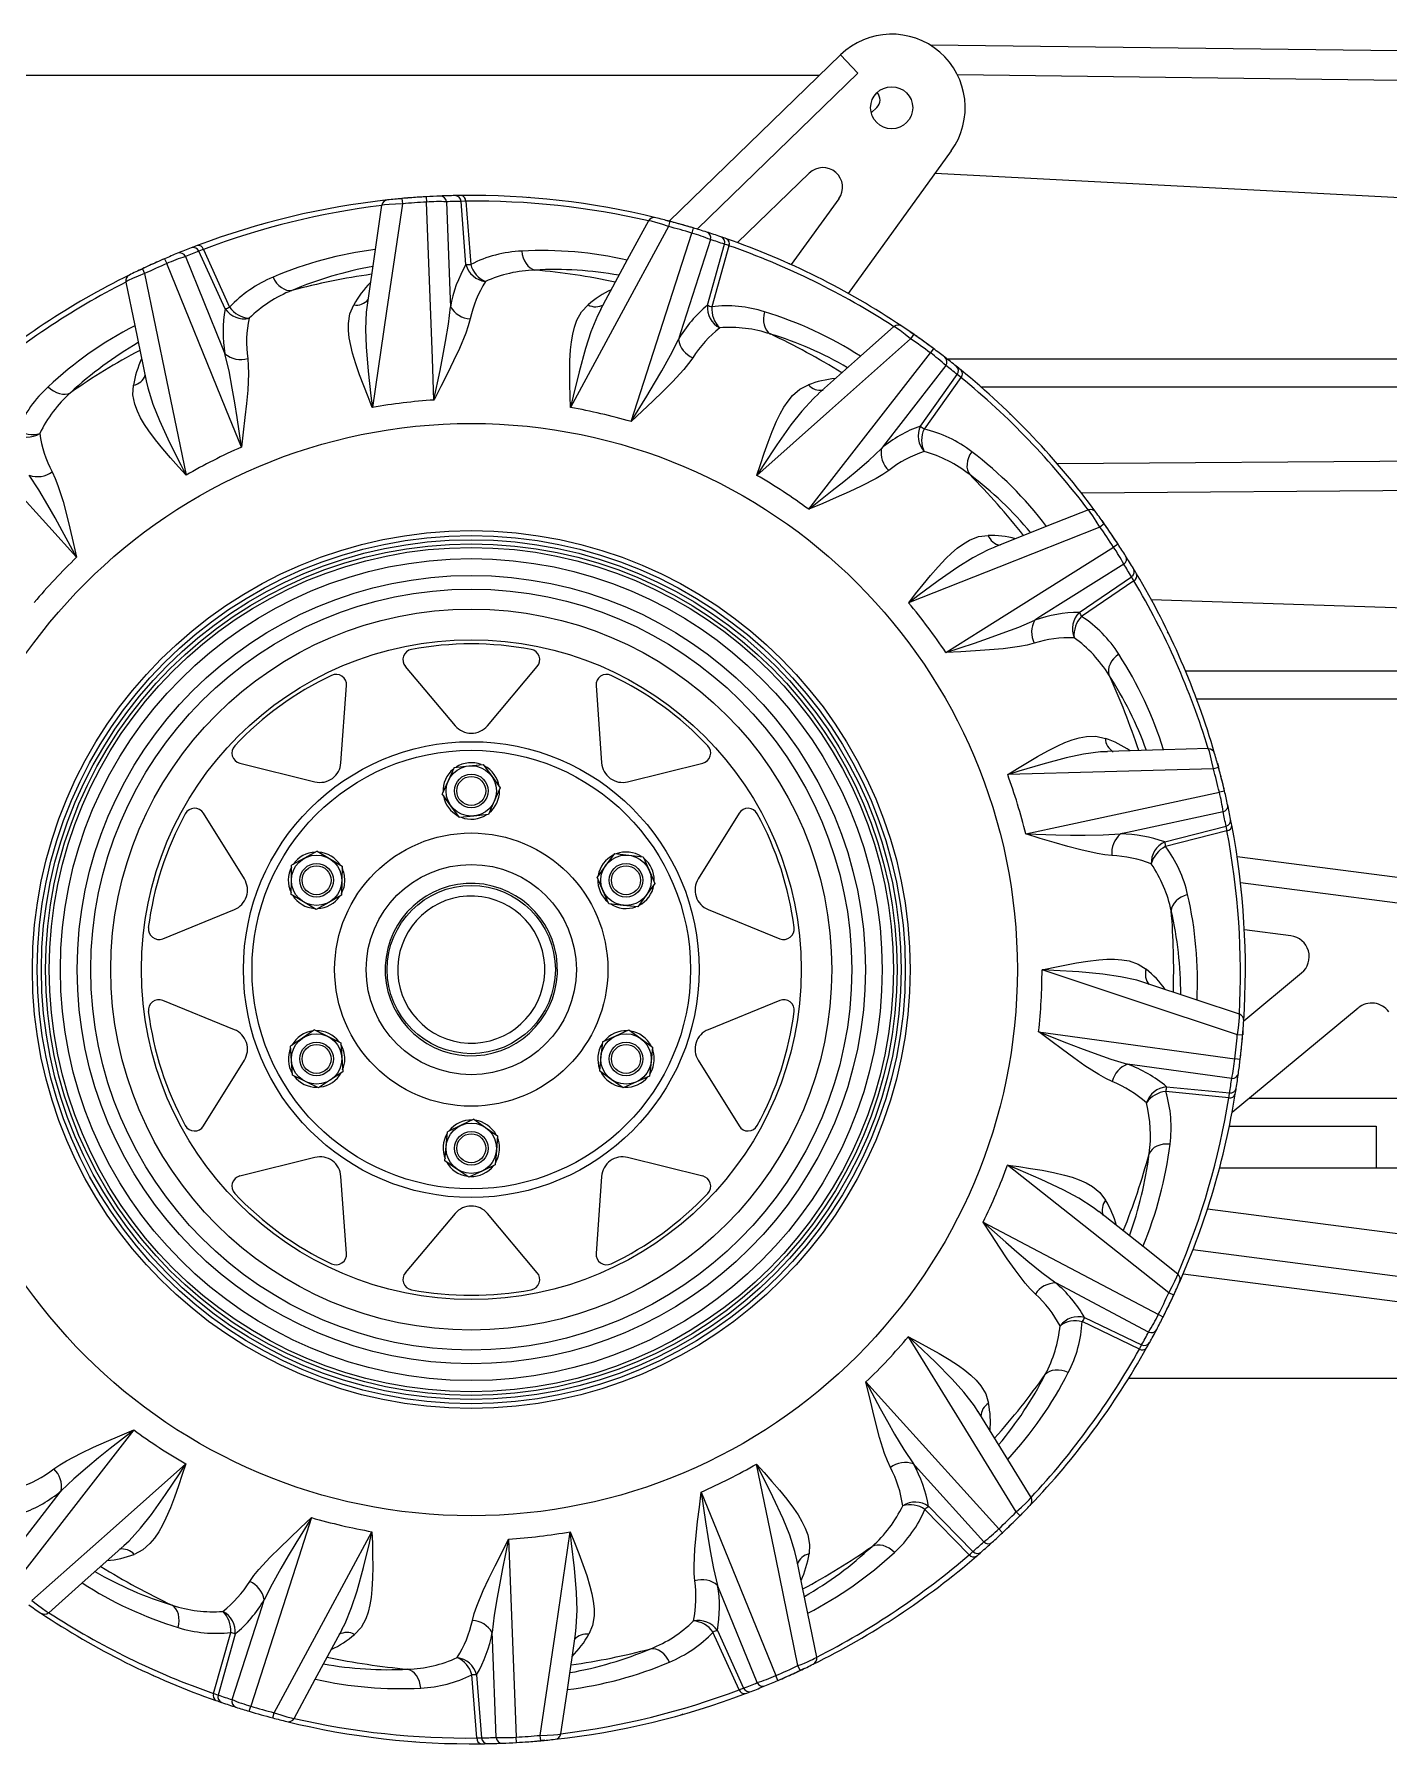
# Model space of a CAD drawing. Header units: millimetres. Extents: x 0 to 197, y 0 to 196.
# Drawn here: x 27.22 to 59.44, y 138.02 to 178.68 of the extents above; entities that cross this region are included whole.
import ezdxf

# ---------------------------------------------------------------- set-up
doc = ezdxf.new("R2010")
doc.units = ezdxf.units.MM

msp = doc.modelspace()

# ---------------------------------------------------------------- linework, layer by layer
at = {"color": 7, "linetype": 'Continuous', "lineweight": 15}
for p, q in [((46.397, 178.188), (42.322, 174.235)), ((46.397, 178.188), (46.814, 177.757)), ((70.796, 178.146), (48.535, 178.421)), ((10.267, 177.707), (45.901, 177.707)), ((47.262, 176.937), (47.13, 176.81)), ((49.033, 175.906), (46.582, 172.516)), ((43.949, 173.723), (45.654, 175.377)), ((48.65, 175.376), (72.323, 174.138)), ((35.964, 174.773), (35.976, 174.647)), ((36.543, 174.816), (36.551, 174.689)), ((37.488, 173.204), (37.373, 174.706)), ((37.486, 174.708), (37.601, 173.204)), ((46.359, 174.767), (45.226, 173.2)), ((42.337, 174.231), (42.304, 174.109)), ((42.896, 174.073), (42.859, 173.952)), ((43.232, 172.236), (43.638, 173.687)), ((43.745, 173.65), (43.338, 172.197)), ((30.32, 173.34), (30.37, 173.224)), ((31.759, 172.149), (31.138, 173.521)), ((31.243, 173.562), (31.865, 172.187)), ((29.791, 173.102), (29.845, 172.987)), ((48.14, 171.543), (48.067, 171.439)), ((48.611, 171.204), (48.535, 171.102)), ((48.935, 170.957), (68.267, 170.957)), ((48.298, 169.362), (49.176, 170.586)), ((49.264, 170.515), (48.385, 169.289)), ((49.742, 170.29), (68.267, 170.29)), ((69.209, 168.598), (51.557, 168.462)), ((52.673, 167.032), (52.57, 166.959)), ((53, 166.552), (52.894, 166.482)), ((52.076, 164.928), (53.32, 165.778)), ((53.379, 165.682), (52.133, 164.83)), ((53.792, 165.232), (60.628, 165.011)), ((36.046, 163.64), (37.233, 162.232)), ((37.998, 162.232), (39.184, 163.64)), ((54.603, 163.54), (68.267, 163.54)), ((34.515, 161.349), (34.648, 163.186)), ((40.583, 163.186), (40.715, 161.349)), ((54.867, 162.873), (68.267, 162.873)), ((32.109, 161.341), (33.896, 160.9)), ((37.209, 161.243), (37.067, 160.926)), ((37.209, 161.243), (37.553, 161.279)), ((37.553, 161.279), (37.898, 161.314)), ((37.898, 161.314), (38.101, 161.034)), ((38.101, 161.034), (38.304, 160.753)), ((41.334, 160.9), (43.121, 161.341)), ((55.391, 161.243), (55.269, 161.21)), ((37.067, 160.926), (36.926, 160.61)), ((38.304, 160.753), (38.163, 160.437)), ((38.287, 160.682), (38.286, 160.713)), ((55.534, 160.68), (55.41, 160.651)), ((37.129, 160.33), (36.926, 160.61)), ((37.333, 160.049), (37.129, 160.33)), ((38.163, 160.437), (38.022, 160.121)), ((32.217, 158.588), (31.245, 160.151)), ((37.677, 160.085), (37.333, 160.049)), ((38.022, 160.121), (37.677, 160.085)), ((43.986, 160.151), (43.014, 158.588)), ((54.11, 159.47), (55.57, 159.843)), ((55.592, 159.733), (54.13, 159.358)), ((33.644, 159.082), (33.341, 158.914)), ((33.947, 159.249), (33.644, 159.082)), ((33.947, 159.249), (34.244, 159.071)), ((34.244, 159.071), (34.541, 158.893)), ((41.018, 159.191), (40.813, 158.913)), ((41.018, 159.191), (41.362, 159.153)), ((41.362, 159.153), (41.707, 159.115)), ((41.707, 159.115), (41.846, 158.797)), ((72.932, 156.898), (55.834, 159.113)), ((33.335, 158.567), (33.341, 158.914)), ((34.541, 158.893), (34.535, 158.546)), ((40.813, 158.913), (40.607, 158.634)), ((40.746, 158.316), (40.607, 158.634)), ((41.846, 158.797), (41.984, 158.48)), ((33.329, 158.221), (33.335, 158.567)), ((33.626, 158.042), (33.329, 158.221)), ((34.528, 158.2), (34.225, 158.032)), ((34.535, 158.546), (34.528, 158.2)), ((40.885, 157.999), (40.746, 158.316)), ((41.779, 158.201), (41.574, 157.922)), ((41.984, 158.48), (41.779, 158.201)), ((41.967, 158.52), (41.968, 158.557)), ((30.275, 157.167), (31.981, 157.861)), ((33.923, 157.864), (33.626, 158.042)), ((34.225, 158.032), (33.923, 157.864)), ((41.229, 157.96), (40.885, 157.999)), ((41.574, 157.922), (41.229, 157.96)), ((43.25, 157.861), (44.956, 157.167)), ((57.112, 157.233), (56.006, 157.377)), ((55.993, 155.216), (57.367, 156.352)), ((31.981, 155.003), (30.275, 155.696)), ((44.956, 155.696), (43.25, 155.003)), ((55.715, 153.038), (58.716, 155.522)), ((33.886, 154.998), (33.599, 154.804)), ((33.886, 154.998), (34.197, 154.846)), ((41.05, 154.854), (41.366, 154.996)), ((41.366, 154.996), (41.647, 154.793)), ((33.599, 154.804), (33.312, 154.61)), ((33.336, 154.265), (33.312, 154.61)), ((34.197, 154.846), (34.509, 154.694)), ((34.509, 154.694), (34.533, 154.349)), ((40.734, 154.712), (40.699, 154.368)), ((40.734, 154.712), (41.05, 154.854)), ((41.647, 154.793), (41.928, 154.591)), ((41.928, 154.591), (41.893, 154.246)), ((55.964, 154.873), (55.838, 154.884)), ((31.245, 152.712), (32.217, 154.276)), ((33.36, 153.919), (33.336, 154.265)), ((34.533, 154.349), (34.557, 154.003)), ((40.699, 154.368), (40.664, 154.023)), ((41.893, 154.246), (41.858, 153.901)), ((43.014, 154.276), (43.986, 152.712)), ((55.906, 154.295), (55.78, 154.31)), ((33.672, 153.767), (33.36, 153.919)), ((33.983, 153.616), (33.672, 153.767)), ((34.27, 153.81), (33.983, 153.616)), ((34.557, 154.003), (34.27, 153.81)), ((40.945, 153.82), (40.664, 154.023)), ((41.226, 153.618), (40.945, 153.82)), ((41.542, 153.759), (41.226, 153.618)), ((41.858, 153.901), (41.542, 153.759)), ((55.637, 153.385), (54.135, 153.534)), ((54.155, 153.645), (55.654, 153.497)), ((56.12, 153.373), (60.914, 153.373)), ((37.017, 152.231), (37.046, 152.577)), ((37.359, 152.724), (37.046, 152.577)), ((37.673, 152.872), (37.359, 152.724)), ((37.673, 152.872), (37.957, 152.675)), ((37.957, 152.675), (38.242, 152.477)), ((55.65, 152.707), (59.142, 152.707)), ((59.142, 152.707), (59.142, 151.707)), ((36.989, 151.886), (37.017, 152.231)), ((38.213, 152.132), (38.184, 151.787)), ((38.242, 152.477), (38.213, 152.132)), ((33.896, 151.964), (32.109, 151.522)), ((37.273, 151.689), (36.989, 151.886)), ((37.558, 151.491), (37.273, 151.689)), ((38.184, 151.787), (37.871, 151.639)), ((43.121, 151.522), (41.334, 151.964)), ((59.142, 151.707), (55.414, 151.707)), ((59.892, 151.707), (59.142, 151.707)), ((34.648, 149.678), (34.515, 151.514)), ((37.871, 151.639), (37.558, 151.491)), ((40.715, 151.514), (40.583, 149.678)), ((37.233, 150.631), (36.046, 149.223)), ((39.184, 149.223), (37.998, 150.631)), ((62.45, 149.786), (55.127, 150.735)), ((54.549, 149.196), (75.115, 146.532)), ((54.324, 148.691), (54.21, 148.744)), ((53.508, 147.405), (52.147, 148.058)), ((52.204, 148.156), (53.562, 147.504)), ((54.072, 148.168), (53.959, 148.225)), ((69.267, 146.707), (53.253, 146.707)), ((49.462, 142.514), (48.407, 143.593)), ((48.494, 143.666), (49.547, 142.589)), ((50.669, 143.443), (50.58, 143.532)), ((50.253, 143.038), (50.166, 143.13)), ((43.471, 140.715), (44.093, 139.343)), ((31.486, 139.213), (31.892, 140.666)), ((31.999, 140.628), (31.593, 139.177)), ((43.988, 139.302), (43.365, 140.676)), ((37.744, 138.155), (37.63, 139.66)), ((37.743, 139.66), (37.857, 138.158)), ((44.91, 139.523), (44.86, 139.639)), ((45.44, 139.762), (45.386, 139.876)), ((32.335, 138.79), (32.371, 138.911)), ((32.894, 138.632), (32.926, 138.755)), ((38.687, 138.048), (38.68, 138.174)), ((39.266, 138.091), (39.255, 138.217))]:
    msp.add_line(p, q, dxfattribs=at)
at = {"color": 8, "linetype": 'Continuous', "lineweight": 15}
for p, q in [((46.814, 177.757), (42.995, 174.052)), ((70.52, 177.45), (49.181, 177.713)), ((69.438, 167.9), (52.129, 167.766)), ((75.683, 155.937), (55.914, 158.498)), ((54.783, 149.771), (75.154, 147.132))]:
    msp.add_line(p, q, dxfattribs=at)
at = {"color": 7, "linetype": 'Continuous', "lineweight": 15, "flags": 128}
for points in [[(35.483, 174.612), (35.33, 173.564), (35.136, 172.236)], [(35.976, 174.647), (35.599, 172.09), (35.262, 169.803)], [(35.863, 174.763), (35.948, 174.771), (35.957, 174.772)], [(36.728, 169.98), (36.691, 170.967), (36.551, 174.689)], [(37.024, 174.695), (37.112, 172.368), (37.118, 172.199)], [(37.486, 174.708), (37.454, 174.708), (37.373, 174.706)], [(38.995, 174.795), (38.994, 174.795), (38.98, 174.796), (38.978, 174.796), (38.978, 174.796)], [(32.631, 174.159), (32.63, 174.159), (32.616, 174.155), (32.615, 174.155), (32.615, 174.155)], [(42.304, 174.109), (41.076, 171.836), (39.977, 169.802)], [(41.83, 174.244), (41.327, 173.313), (40.691, 172.131)], [(42.238, 174.257), (42.321, 174.235), (42.322, 174.235)], [(41.415, 169.466), (41.717, 170.406), (42.859, 173.952)], [(43.306, 173.796), (42.593, 171.579), (42.541, 171.418)], [(43.745, 173.65), (43.714, 173.661), (43.638, 173.687)], [(30.814, 173.392), (31.692, 171.234), (31.756, 171.078)], [(31.243, 173.562), (31.212, 173.55), (31.138, 173.521)], [(38.817, 173.522), (38.829, 173.44), (38.85, 173.362), (38.88, 173.289), (38.919, 173.224), (38.964, 173.169), (39.015, 173.124), (39.071, 173.091), (39.129, 173.072)], [(29.699, 173.058), (29.776, 173.095), (29.784, 173.099)], [(29.845, 172.987), (30.365, 170.456), (30.831, 168.192)], [(32.147, 168.859), (31.775, 169.774), (30.37, 173.224)], [(32.899, 172.902), (32.938, 172.829), (32.985, 172.763), (33.038, 172.705), (33.097, 172.657), (33.159, 172.621), (33.222, 172.596), (33.285, 172.584), (33.347, 172.586)], [(45.192, 173.216), (45.192, 173.216), (45.178, 173.222), (45.177, 173.223), (45.177, 173.223)], [(29.394, 172.786), (29.608, 171.749), (29.88, 170.435)], [(35.262, 169.803), (35.261, 169.806), (35.161, 170.054), (35.058, 170.318), (34.959, 170.579), (34.869, 170.839), (34.792, 171.094), (34.747, 171.278), (34.714, 171.457), (34.695, 171.633), (34.694, 171.804), (34.729, 172.03), (34.818, 172.241)], [(36.728, 169.98), (36.728, 169.982), (36.871, 170.68), (36.94, 171.027), (37.003, 171.37), (37.071, 171.788), (37.118, 172.199)], [(39.977, 169.802), (39.977, 169.804), (39.969, 170.072), (39.961, 170.355), (39.958, 170.634), (39.963, 170.909), (39.978, 171.175), (39.998, 171.363), (40.028, 171.543), (40.07, 171.715), (40.128, 171.876), (40.238, 172.076), (40.394, 172.244)], [(44.589, 172.08), (44.573, 171.999), (44.566, 171.919), (44.57, 171.84), (44.584, 171.766), (44.607, 171.698), (44.64, 171.638), (44.681, 171.589), (44.729, 171.55)], [(37.59, 171.911), (37.543, 171.744), (37.483, 171.571), (37.331, 171.203), (37.195, 170.912), (37.047, 170.612), (36.89, 170.301), (36.729, 169.982), (36.728, 169.98)], [(47.668, 171.729), (46.877, 171.025), (45.875, 170.132)], [(41.415, 169.466), (41.416, 169.469), (41.789, 170.075), (41.972, 170.378), (42.149, 170.678), (42.356, 171.048), (42.541, 171.418)], [(48.067, 171.439), (46.136, 169.723), (44.407, 168.187)], [(48.056, 171.601), (48.127, 171.552), (48.134, 171.547)], [(32.147, 168.859), (32.147, 168.862), (32.043, 169.566), (31.989, 169.915), (31.931, 170.259), (31.852, 170.675), (31.756, 171.078)], [(32.297, 170.969), (32.31, 170.796), (32.313, 170.612), (32.296, 170.215), (32.268, 169.895), (32.232, 169.563), (32.19, 169.216), (32.148, 168.862), (32.147, 168.859)], [(42.885, 170.986), (42.784, 170.845), (42.669, 170.703), (42.4, 170.41), (42.173, 170.183), (41.932, 169.951), (41.677, 169.712), (41.417, 169.468), (41.415, 169.466)], [(45.644, 167.381), (46.25, 168.16), (48.535, 171.102)], [(48.902, 170.802), (47.473, 168.963), (47.37, 168.83)], [(49.264, 170.515), (49.239, 170.536), (49.176, 170.586)], [(27.55, 170.296), (27.612, 170.241), (27.679, 170.195), (27.749, 170.159), (27.82, 170.133), (27.89, 170.12), (27.958, 170.119), (28.022, 170.129), (28.079, 170.152)], [(30.831, 168.192), (30.829, 168.194), (30.65, 168.393), (30.462, 168.606), (30.281, 168.817), (30.107, 169.031), (29.948, 169.245), (29.843, 169.401), (29.75, 169.558), (29.672, 169.718), (29.613, 169.878), (29.568, 170.102), (29.58, 170.331)], [(44.407, 168.187), (44.408, 168.19), (44.492, 168.444), (44.582, 168.713), (44.674, 168.976), (44.773, 169.233), (44.878, 169.478), (44.961, 169.648), (45.051, 169.807), (45.15, 169.954), (45.259, 170.085), (45.431, 170.236), (45.634, 170.34)], [(28.227, 166.239), (27.564, 166.972), (25.064, 169.734)], [(45.644, 167.381), (45.646, 167.382), (46.203, 167.825), (46.479, 168.046), (46.748, 168.268), (47.069, 168.545), (47.37, 168.83)], [(49.521, 168.751), (49.478, 168.681), (49.444, 168.607), (49.42, 168.532), (49.408, 168.458), (49.407, 168.386), (49.417, 168.319), (49.439, 168.258), (49.471, 168.205)], [(28.227, 166.239), (28.226, 166.242), (27.887, 166.868), (27.716, 167.178), (27.545, 167.481), (27.328, 167.845), (27.1, 168.191)], [(27.646, 168.273), (27.717, 168.115), (27.783, 167.944), (27.903, 167.565), (27.985, 167.254), (28.065, 166.93), (28.145, 166.59), (28.226, 166.242), (28.227, 166.239)], [(47.545, 168.306), (47.402, 168.208), (47.245, 168.114), (46.892, 167.93), (46.601, 167.795), (46.295, 167.66), (45.974, 167.522), (45.646, 167.382), (45.644, 167.381)], [(52.294, 167.368), (51.31, 166.978), (50.062, 166.481)], [(52.57, 166.959), (50.168, 166.007), (48.019, 165.155)], [(48.019, 165.155), (48.02, 165.158), (48.186, 165.368), (48.362, 165.59), (48.539, 165.805), (48.719, 166.013), (48.902, 166.208), (49.038, 166.339), (49.177, 166.457), (49.32, 166.562), (49.467, 166.648), (49.681, 166.73), (49.908, 166.759)], [(52.615, 167.115), (52.664, 167.045), (52.669, 167.038)], [(48.904, 163.974), (49.74, 164.5), (52.894, 166.482)], [(53.136, 166.075), (51.164, 164.835), (51.022, 164.746)], [(53.379, 165.682), (53.362, 165.71), (53.32, 165.778)], [(48.904, 163.974), (48.907, 163.975), (49.582, 164.2), (49.917, 164.314), (50.246, 164.431), (50.642, 164.581), (51.022, 164.746)], [(51.008, 164.193), (50.84, 164.15), (50.66, 164.115), (50.266, 164.064), (49.946, 164.036), (49.612, 164.014), (49.263, 163.994), (48.907, 163.975), (48.904, 163.974)], [(53.016, 163.936), (52.952, 163.885), (52.895, 163.827), (52.847, 163.765), (52.81, 163.699), (52.784, 163.632), (52.771, 163.565), (52.771, 163.501), (52.783, 163.44)], [(50.375, 161.071), (50.377, 161.073), (50.605, 161.214), (50.847, 161.362), (51.086, 161.504), (51.327, 161.638), (51.565, 161.758), (51.738, 161.834), (51.908, 161.898), (52.079, 161.947), (52.247, 161.978), (52.475, 161.983), (52.698, 161.932)], [(55.149, 161.688), (54.091, 161.658), (52.749, 161.618)], [(55.269, 161.21), (52.686, 161.137), (50.375, 161.071)], [(55.364, 161.341), (55.387, 161.258), (55.389, 161.249)], [(50.803, 159.658), (51.769, 159.866), (55.41, 160.651)], [(55.499, 160.185), (53.222, 159.695), (53.057, 159.659)], [(55.592, 159.733), (55.586, 159.765), (55.57, 159.843)], [(50.803, 159.658), (50.806, 159.658), (51.518, 159.639), (51.871, 159.632), (52.22, 159.628), (52.643, 159.634), (53.057, 159.659)], [(52.855, 159.145), (52.682, 159.162), (52.501, 159.191), (52.113, 159.277), (51.803, 159.36), (51.482, 159.453), (51.147, 159.554), (50.806, 159.658), (50.803, 159.658)], [(54.654, 158.216), (54.576, 158.19), (54.503, 158.156), (54.436, 158.113), (54.379, 158.064), (54.332, 158.01), (54.297, 157.951), (54.274, 157.891), (54.265, 157.83)], [(51.192, 156.427), (51.195, 156.428), (51.457, 156.483), (51.735, 156.539), (52.009, 156.591), (52.28, 156.634), (52.545, 156.666), (52.734, 156.678), (52.916, 156.68), (53.093, 156.668), (53.261, 156.639), (53.478, 156.565), (53.67, 156.441)], [(55.838, 154.884), (53.386, 155.699), (51.192, 156.427)], [(55.889, 155.374), (54.884, 155.708), (53.61, 156.129)], [(52.864, 153.769), (52.707, 153.844), (52.547, 153.933), (52.212, 154.147), (51.949, 154.331), (51.679, 154.529), (51.399, 154.738), (51.114, 154.952), (51.111, 154.953)], [(51.111, 154.953), (51.114, 154.952), (51.776, 154.691), (52.106, 154.563), (52.432, 154.441), (52.832, 154.301), (53.229, 154.183)], [(51.111, 154.953), (52.09, 154.818), (55.78, 154.31)], [(55.972, 154.974), (55.965, 154.889), (55.965, 154.88)], [(55.704, 153.842), (53.396, 154.16), (53.229, 154.183)], [(55.637, 153.385), (55.642, 153.417), (55.654, 153.497)], [(54.237, 152.281), (54.154, 152.283), (54.074, 152.276), (53.997, 152.259), (53.926, 152.232), (53.863, 152.197), (53.811, 152.154), (53.769, 152.105), (53.739, 152.051)], [(50.372, 151.784), (50.375, 151.784), (50.64, 151.746), (50.92, 151.704), (51.195, 151.658), (51.465, 151.606), (51.725, 151.545), (51.906, 151.493), (52.078, 151.432), (52.24, 151.36), (52.389, 151.276), (52.567, 151.132), (52.705, 150.95)], [(54.21, 148.744), (52.184, 150.349), (50.372, 151.784)], [(55.46, 151.884), (55.46, 151.885), (55.464, 151.899), (55.464, 151.901), (55.464, 151.901)], [(54.425, 149.188), (53.595, 149.845), (52.541, 150.677)], [(51.033, 148.714), (50.912, 148.838), (50.792, 148.977), (50.55, 149.292), (50.366, 149.555), (50.18, 149.833), (49.989, 150.125), (49.793, 150.424), (49.792, 150.427)], [(49.792, 150.427), (49.794, 150.425), (50.327, 149.952), (50.593, 149.72), (50.858, 149.493), (51.186, 149.225), (51.519, 148.978)], [(49.792, 150.427), (50.665, 149.965), (53.959, 148.225)], [(53.727, 147.812), (51.668, 148.9), (51.519, 148.978)], [(54.367, 148.784), (54.331, 148.706), (54.327, 148.698)], [(48.013, 147.701), (48.015, 147.7), (48.251, 147.574), (48.5, 147.438), (48.743, 147.302), (48.98, 147.16), (49.202, 147.014), (49.355, 146.903), (49.496, 146.787), (49.624, 146.664), (49.734, 146.534), (49.852, 146.338), (49.92, 146.12)], [(50.58, 143.532), (49.225, 145.733), (48.013, 147.701)], [(53.508, 147.405), (53.524, 147.434), (53.562, 147.504)], [(51.815, 146.846), (51.738, 146.877), (51.66, 146.897), (51.582, 146.907), (51.506, 146.907), (51.435, 146.895), (51.371, 146.873), (51.315, 146.841), (51.269, 146.8)], [(47.585, 144.591), (47.513, 144.748), (47.447, 144.92), (47.328, 145.299), (47.245, 145.609), (47.165, 145.934), (47.085, 146.274), (47.004, 146.621), (47.004, 146.624)], [(47.004, 146.624), (47.005, 146.622), (47.344, 145.996), (47.514, 145.686), (47.686, 145.382), (47.903, 145.018), (48.131, 144.673)], [(47.004, 146.624), (47.666, 145.892), (50.166, 143.13)], [(52.828, 146.055), (52.829, 146.056), (52.837, 146.068), (52.838, 146.069), (52.838, 146.069)], [(50.934, 143.876), (50.379, 144.777), (49.673, 145.919)], [(29.587, 145.483), (28.981, 144.703), (26.695, 141.761)], [(27.685, 144.558), (27.828, 144.656), (27.985, 144.75), (28.338, 144.933), (28.629, 145.069), (28.935, 145.204), (29.256, 145.342), (29.584, 145.482), (29.587, 145.483)], [(29.587, 145.483), (29.585, 145.481), (29.027, 145.039), (28.751, 144.817), (28.482, 144.595), (28.162, 144.318), (27.861, 144.034)], [(27.163, 141.424), (29.095, 143.14), (30.823, 144.676)], [(30.823, 144.676), (30.822, 144.673), (30.739, 144.419), (30.648, 144.15), (30.556, 143.887), (30.458, 143.63), (30.353, 143.385), (30.27, 143.216), (30.18, 143.057), (30.081, 142.91), (29.972, 142.778), (29.8, 142.628), (29.596, 142.523)], [(44.4, 144.672), (44.402, 144.67), (44.58, 144.47), (44.768, 144.258), (44.949, 144.046), (45.123, 143.832), (45.283, 143.619), (45.388, 143.462), (45.48, 143.305), (45.559, 143.146), (45.618, 142.986), (45.662, 142.761), (45.651, 142.533)], [(45.386, 139.876), (44.866, 142.407), (44.4, 144.672)], [(49.807, 142.821), (48.244, 144.548), (48.131, 144.673)], [(26.328, 142.061), (27.757, 143.901), (27.861, 144.034)], [(42.933, 141.895), (42.92, 142.068), (42.917, 142.251), (42.934, 142.648), (42.963, 142.968), (42.999, 143.301), (43.04, 143.647), (43.083, 144.002), (43.083, 144.005)], [(43.083, 144.005), (43.083, 144.002), (43.188, 143.298), (43.242, 142.948), (43.299, 142.604), (43.379, 142.188), (43.475, 141.785)], [(43.083, 144.005), (43.455, 143.09), (44.86, 139.639)], [(32.345, 141.877), (32.446, 142.018), (32.561, 142.161), (32.83, 142.454), (33.057, 142.681), (33.299, 142.912), (33.553, 143.151), (33.814, 143.396), (33.816, 143.397)], [(33.816, 143.397), (33.513, 142.457), (32.371, 138.911)], [(33.816, 143.397), (33.814, 143.395), (33.442, 142.788), (33.258, 142.486), (33.081, 142.185), (32.875, 141.816), (32.689, 141.445)], [(50.741, 143.515), (50.681, 143.454), (50.674, 143.448)], [(32.926, 138.755), (34.155, 141.028), (35.253, 143.062)], [(35.253, 143.062), (35.253, 143.059), (35.262, 142.792), (35.269, 142.508), (35.272, 142.23), (35.268, 141.954), (35.253, 141.688), (35.233, 141.5), (35.203, 141.321), (35.16, 141.148), (35.103, 140.988), (34.992, 140.787), (34.837, 140.619)], [(37.641, 140.953), (37.687, 141.12), (37.747, 141.293), (37.899, 141.66), (38.035, 141.951), (38.183, 142.251), (38.34, 142.563), (38.502, 142.882), (38.503, 142.884)], [(38.503, 142.884), (38.502, 142.881), (38.36, 142.184), (38.291, 141.837), (38.227, 141.494), (38.16, 141.076), (38.112, 140.664)], [(38.503, 142.884), (38.54, 141.897), (38.68, 138.174)], [(39.255, 138.217), (39.632, 140.773), (39.968, 143.06)], [(39.968, 143.06), (39.97, 143.058), (40.069, 142.809), (40.173, 142.545), (40.271, 142.285), (40.361, 142.024), (40.438, 141.769), (40.483, 141.586), (40.517, 141.407), (40.535, 141.23), (40.536, 141.06), (40.501, 140.833), (40.413, 140.623)], [(47.68, 142.568), (47.618, 142.623), (47.552, 142.669), (47.482, 142.705), (47.411, 142.73), (47.34, 142.744), (47.272, 142.745), (47.208, 142.734), (47.151, 142.712)], [(27.563, 141.135), (28.354, 141.838), (29.356, 142.732)], [(45.836, 140.078), (45.623, 141.114), (45.35, 142.429)], [(49.462, 142.514), (49.487, 142.535), (49.547, 142.589)], [(44.417, 139.472), (43.538, 141.629), (43.475, 141.785)], [(30.641, 140.783), (30.658, 140.864), (30.664, 140.945), (30.661, 141.024), (30.647, 141.098), (30.623, 141.166), (30.59, 141.225), (30.549, 141.275), (30.501, 141.313)], [(31.924, 139.068), (32.638, 141.285), (32.689, 141.445)], [(48.362, 141.478), (48.363, 141.478), (48.375, 141.487), (48.376, 141.488), (48.376, 141.488)], [(33.401, 138.619), (33.903, 139.551), (34.54, 140.733)], [(38.206, 138.168), (38.118, 140.496), (38.112, 140.664)], [(39.747, 138.252), (39.901, 139.299), (40.095, 140.628)], [(42.331, 139.961), (42.292, 140.034), (42.245, 140.1), (42.192, 140.158), (42.134, 140.206), (42.072, 140.243), (42.008, 140.267), (41.945, 140.279), (41.883, 140.277)], [(30.038, 139.648), (30.039, 139.648), (30.052, 139.642), (30.053, 139.641), (30.054, 139.641)], [(36.414, 139.342), (36.402, 139.423), (36.38, 139.502), (36.35, 139.574), (36.312, 139.639), (36.266, 139.695), (36.215, 139.74), (36.159, 139.772), (36.101, 139.792)], [(45.532, 139.805), (45.454, 139.769), (45.446, 139.765)], [(31.486, 139.213), (31.516, 139.203), (31.593, 139.177)], [(43.988, 139.302), (44.018, 139.313), (44.093, 139.343)], [(37.744, 138.155), (37.777, 138.156), (37.857, 138.158)], [(39.368, 138.1), (39.282, 138.092), (39.273, 138.092)]]:
    msp.add_lwpolyline(points, dxfattribs=at)
at = {"color": 8, "linetype": 'Continuous', "lineweight": 15, "flags": 128}
for points in [[(35.976, 174.647), (35.809, 174.641), (35.661, 174.633), (35.553, 174.624), (35.494, 174.615), (35.489, 174.611)], [(42.304, 174.109), (42.146, 174.161), (42.004, 174.204), (41.9, 174.232), (41.841, 174.244), (41.835, 174.241)], [(29.845, 172.987), (29.69, 172.925), (29.554, 172.867), (29.455, 172.822), (29.403, 172.793), (29.4, 172.787)], [(35.139, 172.238), (35.116, 172.07), (35.099, 171.664), (35.113, 171.245), (35.16, 170.669), (35.228, 170.08), (35.257, 169.844), (35.261, 169.81), (35.262, 169.806), (35.262, 169.803)], [(40.694, 172.131), (40.616, 171.982), (40.461, 171.606), (40.33, 171.208), (40.178, 170.65), (40.04, 170.073), (39.986, 169.842), (39.979, 169.808), (39.978, 169.805), (39.977, 169.802)], [(48.067, 171.439), (47.937, 171.542), (47.818, 171.631), (47.729, 171.693), (47.678, 171.725), (47.672, 171.724)], [(29.882, 170.438), (29.918, 170.273), (30.041, 169.885), (30.197, 169.496), (30.439, 168.971), (30.704, 168.44), (30.812, 168.229), (30.827, 168.198), (30.829, 168.195), (30.831, 168.192)], [(45.878, 170.131), (45.753, 170.018), (45.479, 169.718), (45.22, 169.388), (44.886, 168.916), (44.559, 168.421), (44.43, 168.222), (44.411, 168.193), (44.409, 168.19), (44.407, 168.187)], [(52.57, 166.959), (52.482, 167.101), (52.401, 167.225), (52.339, 167.314), (52.302, 167.361), (52.296, 167.362)], [(50.066, 166.479), (49.909, 166.415), (49.549, 166.227), (49.193, 166.006), (48.718, 165.676), (48.241, 165.323), (48.052, 165.181), (48.024, 165.16), (48.021, 165.157), (48.019, 165.155)], [(52.751, 161.615), (52.582, 161.608), (52.179, 161.555), (51.769, 161.469), (51.21, 161.322), (50.641, 161.153), (50.415, 161.083), (50.381, 161.073), (50.378, 161.072), (50.375, 161.071)], [(55.269, 161.21), (55.234, 161.372), (55.201, 161.517), (55.173, 161.622), (55.154, 161.678), (55.149, 161.682)], [(53.611, 156.126), (53.45, 156.177), (53.055, 156.264), (52.638, 156.324), (52.065, 156.377), (51.47, 156.413), (51.234, 156.425), (51.199, 156.427), (51.195, 156.427), (51.192, 156.427)], [(55.838, 154.884), (55.862, 155.048), (55.879, 155.195), (55.889, 155.304), (55.891, 155.363), (55.887, 155.368)], [(52.542, 150.673), (52.408, 150.777), (52.065, 150.994), (51.696, 151.192), (51.172, 151.439), (50.628, 151.675), (50.41, 151.768), (50.378, 151.781), (50.375, 151.783), (50.372, 151.784)], [(54.21, 148.744), (54.288, 148.891), (54.355, 149.023), (54.401, 149.122), (54.423, 149.177), (54.422, 149.183)], [(49.672, 145.915), (49.582, 146.058), (49.334, 146.38), (49.054, 146.693), (48.647, 147.103), (48.217, 147.512), (48.043, 147.673), (48.018, 147.697), (48.015, 147.699), (48.013, 147.701)], [(29.352, 142.732), (29.477, 142.846), (29.75, 143.144), (30.01, 143.475), (30.343, 143.945), (30.671, 144.442), (30.8, 144.641), (30.819, 144.67), (30.821, 144.674), (30.823, 144.676)], [(45.348, 142.426), (45.312, 142.591), (45.189, 142.978), (45.034, 143.368), (44.792, 143.893), (44.526, 144.424), (44.419, 144.635), (44.403, 144.665), (44.401, 144.669), (44.4, 144.672)], [(50.58, 143.532), (50.703, 143.643), (50.812, 143.745), (50.889, 143.821), (50.928, 143.866), (50.929, 143.872)], [(34.536, 140.732), (34.615, 140.882), (34.769, 141.256), (34.9, 141.656), (35.052, 142.211), (35.191, 142.791), (35.244, 143.021), (35.252, 143.055), (35.253, 143.059), (35.253, 143.062)], [(40.091, 140.626), (40.114, 140.793), (40.131, 141.197), (40.118, 141.618), (40.07, 142.192), (40.003, 142.784), (39.974, 143.019), (39.969, 143.054), (39.969, 143.057), (39.968, 143.06)], [(27.163, 141.424), (27.294, 141.322), (27.412, 141.233), (27.501, 141.17), (27.552, 141.139), (27.558, 141.139)], [(45.386, 139.876), (45.463, 139.907), (45.54, 139.938), (45.611, 139.968), (45.676, 139.996), (45.73, 140.021), (45.775, 140.042), (45.807, 140.058), (45.828, 140.07), (45.836, 140.077), (45.835, 140.078)], [(32.926, 138.755), (33.084, 138.703), (33.226, 138.66), (33.331, 138.631), (33.389, 138.619), (33.395, 138.622)], [(39.255, 138.217), (39.421, 138.222), (39.569, 138.23), (39.677, 138.239), (39.736, 138.248), (39.741, 138.253)]]:
    msp.add_lwpolyline(points, dxfattribs=at)
at = {"color": 7, "linetype": 'Continuous', "lineweight": 15}
for centre, radius in [((47.615, 176.932), 0.5), ((37.615, 156.432), 12.99), ((37.615, 156.432), 10.441), ((37.615, 156.432), 10.325), ((37.615, 156.432), 10.225), ((37.615, 156.432), 10.128), ((37.615, 156.432), 10.041), ((37.615, 156.432), 9.775), ((37.615, 156.432), 9.375), ((37.615, 156.432), 9.05), ((37.615, 156.432), 8.575), ((37.615, 156.432), 7.847), ((37.615, 156.432), 5.421), ((37.615, 156.432), 5.216), ((37.615, 160.682), 0.6), ((37.615, 160.682), 0.4), ((37.615, 160.682), 0.345), ((37.615, 156.432), 3.25), ((33.935, 158.557), 0.6), ((41.296, 158.557), 0.6), ((33.935, 158.557), 0.4), ((33.935, 158.557), 0.345), ((37.615, 156.432), 2.5), ((41.296, 158.557), 0.4), ((41.296, 158.557), 0.345), ((37.615, 156.432), 2), ((33.935, 154.307), 0.6), ((33.935, 154.307), 0.4), ((33.935, 154.307), 0.345), ((41.296, 154.307), 0.6), ((41.296, 154.307), 0.4), ((41.296, 154.307), 0.345), ((37.615, 152.182), 0.6), ((37.615, 152.182), 0.4), ((37.615, 152.182), 0.345)]:
    msp.add_circle(centre, radius, dxfattribs=at)
for centre, radius, start, end in [((47.615, 176.932), 1.75, 324.1333, 134.1333), ((47.088, 177.117), 0.25, 314.1333, 44.1333), ((45.979, 175.041), 0.468, 324.1333, 134.1333), ((37.615, 156.432), 18.415, 96.2191, 110.7419), ((35.634, 174.589), 0.15, 94.3117, 171.2436), ((37.608, 156.508), 18.339, 95.1417, 96.2147), ((37.615, 156.432), 18.415, 93.337, 95.144), ((37.577, 156.935), 17.911, 93.9698, 95.1585), ((37.615, 156.432), 18.288, 93.337, 95.144), ((37.44, 159.077), 15.764, 93.2783, 94.013), ((37.615, 156.432), 18.415, 92.2971, 93.337), ((36.844, 170.169), 4.53, 87.7212, 93.7159), ((37.615, 156.432), 18.415, 91.2023, 92.2971), ((36.879, 174.686), 0.146, 3.4519, 90.7414), ((37.756, 156.445), 18.265, 91.2023, 92.2971), ((37.615, 156.432), 18.415, 90.7419, 91.2023), ((37.228, 174.697), 0.145, 3.3517, 89.6812), ((37.615, 156.432), 18.415, 76.2191, 90.7419), ((37.356, 174.716), 0.13, 356.4107, 80.7534), ((41.963, 174.171), 0.15, 74.3117, 151.2435), ((37.634, 156.506), 18.339, 75.1417, 76.2147), ((37.615, 156.432), 18.288, 73.337, 75.144), ((37.615, 156.432), 18.415, 73.337, 75.144), ((37.751, 156.917), 17.911, 73.9698, 75.1585), ((38.356, 158.977), 15.764, 73.2783, 74.013), ((37.615, 156.432), 18.415, 72.2971, 73.337), ((37.615, 156.432), 18.415, 110.7419, 111.2023), ((31.118, 173.525), 0.13, 16.4107, 100.7534), ((41.589, 169.604), 4.53, 67.7212, 73.7159), ((43.167, 173.837), 0.146, 343.4519, 70.7414), ((37.615, 156.432), 18.415, 71.2023, 72.2971), ((37.752, 156.396), 18.265, 71.2023, 72.2971), ((43.499, 173.728), 0.145, 343.3517, 69.6812), ((37.615, 156.432), 18.415, 70.7419, 71.2023), ((43.625, 173.702), 0.13, 336.4107, 60.7534), ((37.615, 156.432), 18.415, 56.2191, 70.7419), ((37.615, 156.432), 18.415, 113.337, 115.144), ((37.407, 156.891), 17.911, 113.9698, 115.1585), ((36.546, 158.858), 15.764, 113.2783, 114.013), ((37.615, 156.432), 18.415, 112.2971, 113.337), ((32.192, 169.077), 4.53, 107.7212, 113.7159), ((37.615, 156.432), 18.415, 111.2023, 112.2971), ((30.68, 173.334), 0.146, 23.4519, 110.7414), ((37.743, 156.492), 18.265, 111.2023, 112.2971), ((31.004, 173.463), 0.145, 23.3517, 109.6812), ((38.944, 170.553), 2.972, 92.4499, 116.869), ((37.615, 156.432), 18.415, 116.2191, 130.7419), ((29.543, 172.816), 0.15, 114.3117, 191.2435), ((37.582, 156.501), 18.339, 115.1417, 116.2147), ((37.615, 156.432), 18.288, 113.337, 115.144), ((34.034, 170.156), 2.972, 112.4499, 136.869), ((40.196, 171.638), 3.129, 149.9621, 169.6616), ((38.021, 173.344), 0.551, 194.7044, 262.5013), ((37.544, 174.682), 1.479, 267.8107, 272.1893), ((38.206, 173.369), 0.627, 195.3136, 245.8493), ((39.219, 170.016), 3.057, 91.6699, 114.5342), ((34.476, 169.745), 3.057, 111.6699, 134.5342), ((40.223, 171.358), 2.69, 147.671, 168.147), ((34.84, 171.603), 3.129, 169.9621, 189.6616), ((31.307, 173.557), 1.479, 287.8107, 292.1893), ((32.213, 172.463), 0.551, 214.7044, 282.5013), ((32.377, 172.55), 0.627, 215.3136, 265.8493), ((37.625, 172.498), 0.589, 210.5654, 266.5196), ((45.241, 169.838), 3.129, 129.9621, 149.6616), ((43.781, 172.185), 0.551, 174.7044, 242.5013), ((43.791, 173.606), 1.479, 247.8107, 252.1893), ((43.963, 172.146), 0.627, 175.3136, 225.8493), ((43.693, 169.247), 2.972, 72.4499, 96.869), ((34.96, 171.35), 2.69, 167.671, 188.147), ((45.171, 169.566), 2.69, 127.671, 148.147), ((43.768, 168.649), 3.057, 71.6699, 94.5342), ((47.768, 171.614), 0.15, 54.3117, 131.2436), ((37.658, 156.495), 18.339, 55.1417, 56.2147), ((43.12, 171.526), 0.589, 190.5654, 246.5196), ((37.615, 156.432), 18.288, 53.337, 55.144), ((37.615, 156.432), 18.415, 53.337, 55.144), ((37.909, 156.842), 17.911, 53.9698, 55.1585), ((39.182, 158.57), 15.764, 53.2783, 54.013), ((37.615, 156.432), 18.415, 52.2971, 53.337), ((32.13, 171.533), 0.589, 230.5654, 286.5196), ((45.855, 167.451), 4.53, 47.7212, 53.7159), ((48.785, 170.889), 0.146, 323.4519, 50.7414), ((37.615, 156.432), 18.415, 51.2023, 52.2971), ((37.732, 156.351), 18.265, 51.2023, 52.2971), ((49.059, 170.673), 0.145, 323.3517, 49.6812), ((37.615, 156.432), 18.415, 50.7419, 51.2023), ((49.17, 170.605), 0.13, 316.4107, 40.7534), ((37.615, 156.432), 18.415, 36.2191, 50.7419), ((29.556, 168.103), 2.972, 132.4499, 156.869), ((30.112, 167.869), 3.057, 131.6699, 154.5342), ((37.615, 156.432), 13.577, 93.7487, 99.9814), ((37.615, 156.432), 13.577, 73.7487, 79.9814), ((50.361, 169.507), 0.155, 42.361, 63.7354), ((27.055, 169.648), 0.551, 234.7044, 302.5013), ((27.18, 169.786), 0.627, 235.3136, 285.8493), ((30.018, 169.542), 2.69, 187.671, 208.147), ((49.367, 166.421), 3.129, 109.9621, 129.6616), ((48.797, 169.126), 0.551, 154.7044, 222.5013), ((49.292, 170.458), 1.479, 227.8107, 232.1893), ((48.955, 169.027), 0.627, 155.3136, 205.8493), ((47.71, 166.395), 2.972, 52.4499, 76.869), ((37.615, 156.432), 13.577, 113.7487, 119.9814), ((47.95, 168.733), 0.589, 170.5654, 226.5196), ((49.207, 166.19), 2.69, 107.671, 128.147), ((47.575, 165.807), 3.057, 51.6699, 74.5342), ((27.295, 168.746), 0.589, 250.5654, 306.5196), ((37.615, 156.432), 13.577, 53.7487, 59.9814), ((52.349, 167.226), 0.15, 34.3117, 111.2436), ((37.657, 156.462), 18.364, 35.1425, 36.2186), ((37.615, 156.432), 18.288, 33.337, 35.144), ((37.615, 156.432), 18.415, 33.337, 35.144), ((38.032, 156.716), 17.911, 33.9698, 35.1585), ((39.819, 157.906), 15.764, 33.2783, 34.013), ((49.127, 163.968), 4.53, 27.7212, 33.7159), ((37.615, 156.432), 18.415, 32.2971, 33.337), ((37.615, 156.432), 13.577, 133.7487, 139.9814), ((53.056, 166.197), 0.146, 303.4519, 30.7414), ((37.697, 156.316), 18.265, 31.2023, 32.2971), ((37.615, 156.432), 18.415, 31.2023, 32.2971), ((53.24, 165.9), 0.145, 303.3517, 29.6812), ((37.615, 156.432), 18.415, 30.7419, 31.2023), ((53.321, 165.799), 0.13, 296.4107, 20.7534), ((37.615, 156.432), 18.415, 16.2191, 30.7419), ((37.615, 156.432), 13.577, 33.7487, 39.9814), ((51.534, 164.456), 0.589, 150.5654, 206.5196), ((52.097, 161.671), 3.257, 90.3539, 109.2698), ((52.464, 164.536), 0.551, 134.7044, 202.5013), ((52.579, 164.389), 0.627, 135.3136, 185.8493), ((53.385, 165.618), 1.479, 207.8107, 212.1893), ((50.509, 162.342), 2.972, 32.4499, 56.869), ((51.85, 161.603), 2.724, 87.7993, 108.0186), ((50.181, 161.835), 3.057, 31.6699, 54.5342), ((54.065, 164.36), 0.155, 22.361, 43.7354), ((36.238, 163.801), 0.25, 100.589, 220.1239), ((37.615, 156.432), 7.747, 79.411, 100.589), ((38.993, 163.801), 0.25, 319.8761, 79.411), ((37.615, 156.432), 7.747, 115.411, 136.589), ((34.398, 163.204), 0.25, 355.8761, 115.411), ((40.832, 163.204), 0.25, 64.589, 184.1239), ((37.615, 156.432), 7.747, 43.411, 64.589), ((37.615, 162.554), 0.5, 220.1239, 319.8761), ((32.169, 161.584), 0.25, 136.589, 256.1239), ((43.061, 161.584), 0.25, 283.8761, 43.411), ((55.152, 161.536), 0.15, 14.3117, 91.2436), ((37.689, 156.452), 18.339, 15.1417, 16.2147), ((34.016, 161.385), 0.5, 256.1239, 355.8761), ((37.615, 160.682), 0.672, 129.1635, 182.6945), ((37.615, 160.682), 0.672, 69.1635, 122.6945), ((37.615, 160.682), 0.672, 9.1635, 62.6945), ((41.214, 161.385), 0.5, 184.1239, 283.8761), ((37.615, 156.432), 13.577, 13.7487, 19.9814), ((37.615, 156.432), 18.288, 13.337, 15.144), ((37.615, 156.432), 18.415, 13.337, 15.144), ((38.104, 156.557), 17.911, 13.9698, 15.1585), ((37.615, 160.682), 0.672, 309.1635, 0), ((51.01, 159.577), 4.53, 7.7212, 13.7159), ((40.19, 157.063), 15.764, 13.2783, 14.013), ((37.615, 156.432), 18.415, 12.2971, 13.337), ((31.032, 160.019), 0.25, 31.8761, 151.411), ((37.615, 160.682), 0.672, 189.1635, 242.6945), ((44.198, 160.019), 0.25, 28.589, 148.1239), ((55.465, 160.327), 0.146, 283.4519, 10.7414), ((37.615, 156.432), 18.415, 11.2023, 12.2971), ((37.615, 156.432), 7.747, 151.411, 172.589), ((37.615, 160.682), 0.672, 249.1635, 302.6945), ((37.615, 156.432), 7.747, 7.411, 28.589), ((37.653, 156.295), 18.265, 11.2023, 12.2971), ((55.536, 159.985), 0.145, 283.3517, 9.6812), ((55.577, 159.862), 0.13, 276.4107, 0.7534), ((37.615, 156.432), 18.415, 10.7419, 11.2023), ((37.615, 156.432), 18.415, 356.2046, 10.7419), ((53.44, 159.212), 0.589, 130.5654, 186.5196), ((53.015, 156.402), 3.257, 70.3545, 89.2692), ((54.341, 158.969), 0.551, 114.7044, 182.5013), ((55.576, 159.671), 1.479, 187.8107, 192.1893), ((33.935, 158.557), 0.672, 92.233, 145.764), ((33.935, 158.557), 0.672, 32.233, 85.764), ((41.296, 158.557), 0.672, 116.8699, 170.4009), ((41.296, 158.557), 0.672, 56.8699, 110.4009), ((41.296, 158.557), 0.672, 0, 50.4009), ((52.761, 156.425), 2.721, 67.788, 88.03), ((54.398, 158.791), 0.627, 115.3136, 165.8493), ((51.753, 157.575), 2.972, 12.4499, 36.869), ((33.935, 158.557), 0.672, 152.233, 205.764), ((33.935, 158.557), 0.672, 0, 25.764), ((51.272, 157.212), 3.057, 11.6699, 34.5342), ((31.792, 158.324), 0.5, 292.1239, 31.8761), ((33.935, 158.557), 0.672, 212.233, 265.764), ((33.935, 158.557), 0.672, 332.233, 0), ((37.615, 156.432), 2.05, 87.5, 267.5), ((37.615, 156.432), 2.05, 267.5, 87.5), ((41.296, 158.557), 0.672, 176.8699, 230.4009), ((41.296, 158.557), 0.672, 296.8699, 350.4009), ((43.438, 158.324), 0.5, 148.1239, 247.8761), ((55.784, 158.255), 0.155, 2.361, 23.7354), ((33.935, 158.557), 0.672, 272.233, 325.764), ((37.615, 156.432), 1.75, 87.5, 267.5), ((37.615, 156.432), 1.75, 267.5, 87.5), ((41.296, 158.557), 0.672, 236.8699, 290.4009), ((30.181, 157.399), 0.25, 172.589, 292.1239), ((45.05, 157.399), 0.25, 247.8761, 7.411), ((57.048, 156.738), 0.5, 309.6085, 82.6183), ((37.615, 156.432), 13.577, 353.7487, 359.9814), ((30.181, 155.465), 0.25, 67.8761, 187.411), ((37.615, 156.432), 7.747, 187.411, 208.589), ((37.615, 156.432), 7.747, 331.411, 352.589), ((45.05, 155.465), 0.25, 352.589, 112.1239), ((55.84, 155.23), 0.15, 354.3117, 71.2436), ((59.035, 155.137), 0.5, 35.6281, 129.6085), ((31.792, 154.54), 0.5, 328.1239, 67.8761), ((33.935, 154.307), 0.672, 97.2617, 150.7927), ((33.935, 154.307), 0.672, 37.2617, 90.7927), ((41.296, 154.307), 0.672, 87.4153, 140.9463), ((41.296, 154.307), 0.672, 27.4153, 80.9463), ((43.438, 154.54), 0.5, 112.1239, 211.8761), ((37.691, 156.426), 18.339, 355.1417, 356.2147), ((33.935, 154.307), 0.672, 157.2617, 210.7927), ((33.935, 154.307), 0.672, 0, 30.7927), ((41.296, 154.307), 0.672, 147.4153, 200.9463), ((41.296, 154.307), 0.672, 0, 20.9463), ((37.615, 156.432), 18.288, 353.337, 355.144), ((37.615, 156.432), 18.415, 353.337, 355.144), ((38.117, 156.382), 17.911, 353.9698, 355.1585), ((33.935, 154.307), 0.672, 337.2617, 0), ((41.296, 154.307), 0.672, 327.4153, 0), ((53.436, 153.632), 0.589, 110.5654, 166.5196), ((52.142, 151.249), 3.129, 49.9621, 69.6616), ((51.278, 154.806), 4.53, 347.7212, 353.7159), ((37.615, 156.432), 18.415, 352.2971, 353.337), ((40.251, 156.145), 15.764, 353.2783, 354.013), ((33.935, 154.307), 0.672, 217.2617, 270.7927), ((33.935, 154.307), 0.672, 277.2617, 330.7927), ((41.296, 154.307), 0.672, 207.4153, 260.9463), ((41.296, 154.307), 0.672, 267.4153, 320.9463), ((51.862, 151.272), 2.69, 47.671, 68.147), ((37.604, 156.29), 18.265, 351.2023, 352.2971), ((55.72, 153.987), 0.146, 263.4519, 350.7414), ((37.615, 156.432), 18.415, 351.2023, 352.2971), ((54.2, 153.095), 0.551, 94.7044, 162.5013), ((54.193, 152.909), 0.627, 95.3136, 145.8493), ((55.6, 153.332), 1.479, 167.8107, 172.1893), ((51.291, 152.671), 2.972, 352.4499, 16.869), ((37.615, 156.432), 18.415, 336.2191, 350.7419), ((55.667, 153.512), 0.13, 256.4107, 340.7534), ((55.671, 153.641), 0.145, 263.3517, 349.6812), ((37.615, 156.432), 18.415, 350.7419, 351.2023), ((50.715, 152.494), 3.057, 351.6699, 14.5342), ((31.032, 152.844), 0.25, 208.589, 328.1239), ((37.615, 152.182), 0.672, 148.4839, 202.0149), ((37.615, 152.182), 0.672, 88.4839, 142.0149), ((37.615, 152.182), 0.672, 28.4839, 82.0149), ((44.198, 152.844), 0.25, 211.8761, 331.411), ((37.615, 152.182), 0.672, 328.4839, 0), ((37.615, 152.182), 0.672, 0, 22.0149), ((34.016, 151.478), 0.5, 4.1239, 103.8761), ((37.615, 152.182), 0.672, 208.4839, 262.0149), ((37.615, 152.182), 0.672, 268.4839, 322.0149), ((41.214, 151.478), 0.5, 76.1239, 175.8761), ((37.615, 156.432), 13.577, 333.7487, 339.9814), ((32.169, 151.28), 0.25, 103.8761, 223.411), ((43.061, 151.28), 0.25, 316.589, 76.1239), ((37.615, 156.432), 7.747, 223.411, 244.589), ((37.615, 156.432), 7.747, 295.411, 316.589), ((37.615, 150.309), 0.5, 40.1239, 139.8761), ((34.398, 149.66), 0.25, 244.589, 4.1239), ((40.832, 149.66), 0.25, 175.8761, 295.411), ((36.238, 149.062), 0.25, 139.8761, 259.411), ((38.993, 149.062), 0.25, 280.589, 40.1239), ((51.524, 148.39), 0.589, 90.5654, 146.5196), ((49.493, 146.594), 3.129, 29.9621, 49.6616), ((37.685, 156.4), 18.339, 335.1417, 336.2147), ((54.33, 149.069), 0.15, 334.3117, 51.2436), ((37.615, 156.432), 7.747, 259.411, 280.589), ((49.238, 146.71), 2.69, 27.671, 48.147), ((37.615, 156.432), 18.288, 333.337, 335.144), ((37.615, 156.432), 18.415, 333.337, 335.144), ((38.07, 156.213), 17.911, 333.9698, 335.1585), ((52.058, 147.624), 0.551, 74.7044, 142.5013), ((51.988, 147.451), 0.627, 75.3136, 125.8493), ((49.18, 148.221), 2.972, 332.4499, 356.869), ((53.456, 147.368), 1.479, 147.8107, 152.1893), ((49.898, 150.231), 4.53, 327.7212, 333.7159), ((37.615, 156.432), 18.415, 332.2971, 333.337), ((39.993, 155.261), 15.764, 333.2783, 334.013), ((37.615, 156.432), 13.577, 313.7487, 319.9814), ((48.578, 148.251), 3.057, 331.6699, 354.5342), ((37.556, 156.303), 18.265, 331.2023, 332.2971), ((53.792, 147.942), 0.146, 243.4519, 330.7414), ((37.615, 156.432), 18.415, 331.2023, 332.2971), ((37.615, 156.432), 18.415, 316.2191, 330.7419), ((53.58, 147.514), 0.13, 236.4107, 320.7534), ((53.627, 147.634), 0.145, 243.3517, 329.6812), ((37.615, 156.432), 18.415, 330.7419, 331.2023), ((37.615, 156.432), 13.577, 233.7487, 239.9814), ((26.023, 146.673), 2.69, 287.671, 308.147), ((27.28, 144.13), 0.589, 350.5654, 46.5196), ((37.615, 156.432), 13.577, 293.7487, 299.9814), ((47.935, 144.118), 0.589, 70.5654, 126.5196), ((45.212, 143.321), 2.69, 7.671, 28.147), ((45.412, 143.124), 3.129, 9.9621, 29.6616), ((25.864, 146.443), 3.129, 289.9621, 309.6616), ((45.119, 144.995), 3.057, 311.6699, 334.5342), ((45.674, 144.76), 2.972, 312.4499, 336.869), ((48.175, 143.215), 0.551, 54.7044, 122.5013), ((48.05, 143.077), 0.627, 55.3136, 105.8493), ((49.401, 142.497), 1.479, 127.8107, 132.1893), ((37.652, 156.396), 18.364, 315.1425, 316.2186), ((50.804, 143.796), 0.15, 314.3117, 31.2435), ((37.615, 156.432), 13.577, 253.7487, 259.9814), ((37.615, 156.432), 18.288, 313.337, 315.144), ((37.615, 156.432), 18.415, 313.337, 315.144), ((39.449, 154.518), 15.764, 313.2783, 314.013), ((37.97, 156.069), 17.907, 313.9697, 315.1582), ((37.615, 156.432), 13.577, 273.7487, 279.9814), ((37.515, 156.331), 18.265, 311.2023, 312.2971), ((37.615, 156.432), 18.415, 311.2023, 312.2971), ((47.036, 146.404), 4.53, 307.7212, 313.7159), ((49.913, 142.921), 0.146, 223.4519, 310.7414), ((37.615, 156.432), 18.415, 312.2971, 313.337), ((37.615, 156.432), 18.415, 296.2191, 310.7419), ((49.567, 142.592), 0.13, 216.4107, 300.7534), ((49.653, 142.688), 0.145, 223.3517, 309.6812), ((37.615, 156.432), 18.415, 310.7419, 311.2023), ((30.06, 143.297), 2.69, 307.671, 328.147), ((32.111, 141.337), 0.589, 10.5654, 66.5196), ((40.27, 141.514), 2.69, 347.671, 8.147), ((43.101, 141.331), 0.589, 50.5654, 106.5196), ((40.39, 141.26), 3.129, 349.9621, 9.6616), ((37.572, 156.369), 18.339, 235.1417, 236.2147), ((27.462, 141.249), 0.15, 234.3117, 311.2436), ((37.615, 156.432), 18.415, 236.2191, 250.7419), ((31.462, 144.215), 3.057, 251.6699, 274.5342), ((31.449, 140.679), 0.551, 354.7044, 62.5013), ((31.267, 140.718), 0.627, 355.3136, 45.8493), ((29.989, 143.026), 3.129, 309.9621, 329.6616), ((31.537, 143.617), 2.972, 252.4499, 276.869), ((35.008, 141.505), 2.69, 327.671, 348.147), ((37.605, 140.365), 0.589, 30.5654, 86.5196), ((40.755, 143.118), 3.057, 291.6699, 314.5342), ((43.018, 140.401), 0.551, 34.7044, 102.5013), ((42.853, 140.314), 0.627, 35.3136, 85.8493), ((43.924, 139.306), 1.479, 107.8107, 112.1893), ((31.44, 139.258), 1.479, 67.8107, 72.1893), ((35.034, 141.226), 3.129, 329.9621, 349.6616), ((41.197, 142.708), 2.972, 292.4499, 316.869), ((36.012, 142.847), 3.057, 271.6699, 294.5342), ((37.209, 139.52), 0.551, 14.7044, 82.5013), ((37.025, 139.494), 0.627, 15.3136, 65.8493), ((37.648, 156.363), 18.339, 295.1417, 296.2147), ((45.687, 140.048), 0.15, 294.3179, 11.6347), ((36.287, 142.311), 2.972, 272.4499, 296.869), ((37.686, 138.182), 1.479, 87.8107, 92.1893), ((43.038, 143.787), 4.53, 287.7212, 293.7159), ((37.615, 156.432), 18.415, 292.2971, 293.337), ((37.615, 156.432), 18.288, 293.337, 295.144), ((37.615, 156.432), 18.415, 293.337, 295.144), ((38.684, 154.006), 15.764, 293.2783, 294.013), ((37.824, 155.969), 17.907, 293.9697, 295.1582), ((31.605, 139.161), 0.13, 156.4107, 240.7534), ((31.732, 139.135), 0.145, 163.3517, 249.6812), ((37.478, 156.468), 18.265, 251.2023, 252.2971), ((37.615, 156.432), 18.415, 276.2191, 290.7419), ((44.113, 139.338), 0.13, 196.4107, 280.7534), ((37.487, 156.371), 18.265, 291.2023, 292.2971), ((44.226, 139.4), 0.145, 203.3517, 289.6812), ((37.615, 156.432), 18.415, 290.7419, 291.2023), ((37.615, 156.432), 18.415, 291.2023, 292.2971), ((44.55, 139.53), 0.146, 203.4519, 290.7414), ((37.615, 156.432), 18.415, 250.7419, 251.2023), ((37.615, 156.432), 18.415, 251.2023, 252.2971), ((32.064, 139.026), 0.146, 163.4519, 250.7414), ((33.641, 143.259), 4.53, 247.7212, 253.7159), ((37.615, 156.432), 18.415, 252.2971, 253.337), ((37.615, 156.432), 18.415, 253.337, 255.144), ((37.615, 156.432), 18.288, 253.337, 255.144), ((42.566, 138.856), 0.155, 282.361, 303.7354), ((37.596, 156.358), 18.339, 255.1417, 256.2147), ((33.267, 138.692), 0.15, 254.3117, 331.2436), ((37.615, 156.432), 18.415, 256.2191, 270.7419), ((36.256, 138.222), 0.155, 262.361, 283.7354), ((37.875, 138.147), 0.13, 176.4107, 260.7534), ((37.615, 156.432), 18.415, 270.7419, 271.2023), ((37.474, 156.419), 18.265, 271.2023, 272.2971), ((38.002, 138.166), 0.145, 183.3517, 269.6812), ((37.615, 156.432), 18.415, 271.2023, 272.2971), ((38.386, 142.694), 4.53, 267.7212, 273.7159), ((38.351, 138.177), 0.146, 183.4519, 270.7414), ((37.615, 156.432), 18.415, 272.2971, 273.337), ((37.615, 156.432), 18.288, 273.337, 275.144), ((37.615, 156.432), 18.415, 273.337, 275.144), ((37.654, 155.925), 17.907, 273.9697, 275.1582), ((37.623, 156.356), 18.339, 275.1417, 276.2147), ((39.597, 138.275), 0.15, 274.3117, 351.2436)]:
    msp.add_arc(centre, radius, start, end, dxfattribs=at)
at = {"color": 8, "linetype": 'Continuous', "lineweight": 15}
for centre, radius, start, end in [((37.712, 156.481), 18.265, 96.9944, 110.7419), ((37.723, 156.445), 18.265, 76.9944, 90.7419), ((37.721, 156.407), 18.265, 56.9944, 70.7419), ((36.456, 164.563), 9.066, 97.1447, 113.101), ((39.307, 164.469), 9.066, 77.1447, 93.101), ((36.782, 164.494), 8.791, 99.9078, 113.003), ((37.615, 156.432), 16.709, 98.1693, 104.8003), ((39.59, 164.293), 8.791, 79.9078, 93.003), ((37.615, 156.432), 16.709, 78.1693, 84.8003), ((37.689, 156.511), 18.265, 116.9944, 130.7419), ((36.889, 171.099), 2.365, 135.1131, 151.1362), ((41.95, 170.463), 2.365, 115.1131, 131.1362), ((34.873, 172.619), 0.382, 261.6321, 319.3313), ((40.575, 172.58), 0.382, 241.6321, 299.3313), ((41.954, 163.405), 9.066, 57.1447, 73.101), ((33.745, 163.676), 9.066, 117.1447, 133.101), ((34.37, 163.336), 9.275, 120.2914, 132.7048), ((37.615, 156.432), 16.709, 58.1693, 64.8003), ((42.159, 163.143), 8.791, 59.9078, 73.003), ((37.615, 156.432), 16.709, 118.1693, 124.8003), ((31.917, 169.966), 2.365, 155.1131, 171.1362), ((29.503, 170.705), 0.382, 281.6321, 339.3313), ((46.487, 168.134), 2.365, 95.1131, 111.1362), ((37.706, 156.373), 18.265, 36.9944, 50.7419), ((45.92, 170.594), 0.382, 221.6321, 279.3313), ((43.86, 161.298), 9.359, 37.3325, 52.7787), ((37.615, 156.432), 16.709, 38.1693, 44.8003), ((44.181, 161.184), 8.791, 39.9078, 53.003), ((49.954, 164.394), 2.365, 75.1131, 91.1362), ((50.263, 166.9), 0.382, 201.6321, 259.3313), ((37.68, 156.345), 18.265, 16.9944, 30.7419), ((45.421, 158.985), 9.066, 17.1447, 33.101), ((37.615, 156.432), 16.709, 18.1693, 24.8003), ((45.41, 158.652), 8.791, 19.9078, 33.003), ((51.934, 159.694), 2.365, 55.1131, 71.1362), ((53.08, 161.943), 0.382, 181.6321, 239.3313), ((37.647, 156.328), 18.265, 357.0136, 10.7419), ((45.824, 156.161), 9.066, 357.1447, 13.101), ((37.615, 156.432), 16.709, 358.1693, 4.8003), ((45.7, 155.852), 8.791, 359.9078, 13.003), ((54.032, 156.321), 0.382, 161.6321, 219.3313), ((52.186, 154.6), 2.365, 35.1131, 51.1362), ((37.609, 156.324), 18.265, 337.0136, 350.7419), ((45.236, 153.37), 9.066, 337.1447, 353.101), ((37.615, 156.432), 16.709, 338.1693, 344.8003), ((45.014, 153.122), 8.791, 339.9078, 353.003), ((53.005, 150.713), 0.382, 141.6321, 199.3313), ((50.68, 149.727), 2.365, 15.1131, 31.1362), ((37.573, 156.332), 18.265, 316.9944, 330.7419), ((43.729, 150.948), 9.066, 317.1447, 333.101), ((37.615, 156.432), 16.709, 318.1693, 324.8003), ((43.435, 150.791), 8.791, 319.9078, 333.003), ((50.12, 145.794), 0.382, 121.6321, 179.3313), ((47.599, 145.663), 2.365, 355.1131, 11.1362), ((28.743, 144.729), 2.365, 275.1131, 291.1362), ((29.311, 142.269), 0.382, 41.6321, 99.3313), ((45.728, 142.159), 0.382, 101.6321, 159.3313), ((43.314, 142.897), 2.365, 335.1131, 351.1362), ((37.615, 156.432), 16.709, 298.1693, 304.8003), ((41.155, 149.141), 8.791, 299.9078, 313.003), ((41.324, 149.437), 9.359, 297.3325, 312.7787), ((37.541, 156.353), 18.265, 296.9962, 310.7419), ((33.071, 149.72), 8.791, 239.9078, 253.003), ((37.615, 156.432), 16.709, 238.1693, 244.8003), ((33.276, 149.458), 9.066, 237.1447, 253.101), ((37.51, 156.456), 18.265, 237.0136, 250.7419), ((33.281, 142.401), 2.365, 295.1131, 311.1362), ((34.655, 140.283), 0.382, 61.6321, 119.3313), ((38.341, 141.765), 2.365, 315.1131, 331.1362), ((40.357, 140.245), 0.382, 81.6321, 139.3313), ((35.64, 148.571), 8.791, 259.9078, 273.003), ((37.615, 156.432), 16.709, 258.1693, 264.8003), ((38.774, 148.301), 9.066, 277.1447, 293.101), ((38.448, 148.37), 8.791, 279.9078, 293.003), ((37.615, 156.432), 16.709, 278.1693, 284.8003), ((35.923, 148.395), 9.066, 257.1447, 273.101), ((37.519, 156.383), 18.265, 277.0136, 290.7419), ((37.508, 156.419), 18.265, 257.0136, 270.7419)]:
    msp.add_arc(centre, radius, start, end, dxfattribs=at)

doc.saveas('drawing.dxf')
